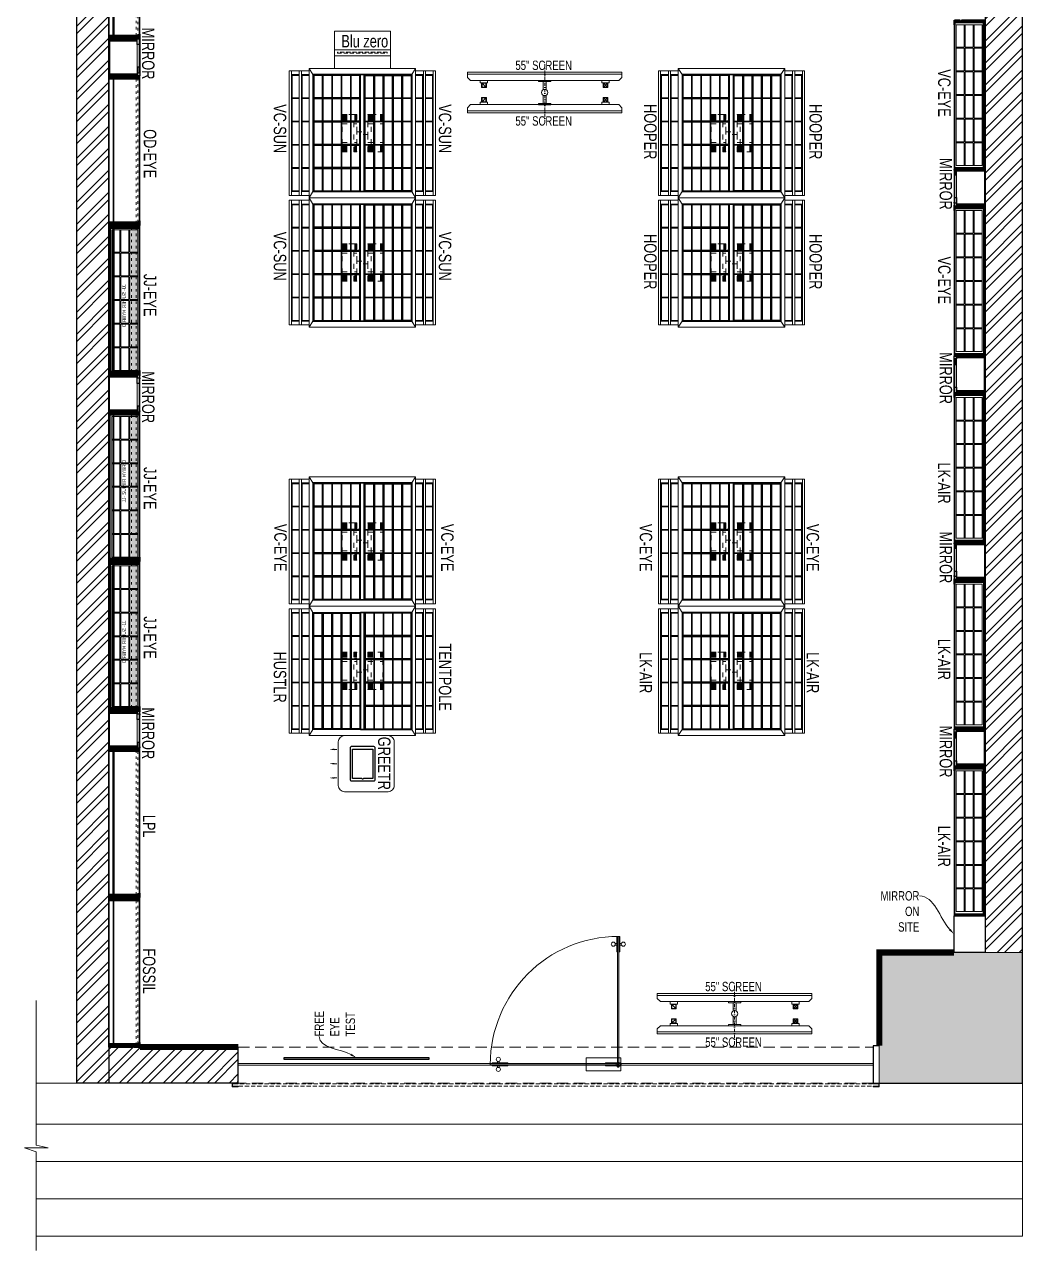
# Model space of a CAD drawing. Header units: feet. Extents: x 3153788 to 3161806, y -5765531 to -5747213.
# Drawn here: x 3153788 to 3161806, y -5765531 to -5755684 of the extents above; entities that cross this region are included whole.
import ezdxf
from ezdxf import colors
from ezdxf.entities.mleader import LeaderData, LeaderLine
from ezdxf.math import Vec2, Vec3

# ---------------------------------------------------------------- set-up
doc = ezdxf.new("R2010")
doc.units = ezdxf.units.FT
doc.header["$LTSCALE"] = 33
doc.header["$MEASUREMENT"] = 0
for name, pattern in [('a_p6_plan_L18$0$HIDDEN', [0.375, 0.25, -0.125]), ('ACAD_ISO03W100', [30, 12, -18]), ('D10_DASHED', [0.75, 0.5, -0.25]), ('DASHDOT2', [0.5, 0.25, -0.125, 0, -0.125]), ('HIDDENX2', [0.75, 0.5, -0.25])]:
    doc.linetypes.add(name, pattern=pattern)
for name, color, linetype, lineweight in [('A-COL', 243, 'Continuous', 9), ('A-Glazing', 4, 'Continuous', 20), ('A-shutter', 8, 'Continuous', 18), ('A-STAIR', 6, 'Continuous', 5), ('beam', 90, 'Continuous', 9), ('column hatch', 5, 'Continuous', 0), ('Glazing', 141, 'Continuous', 15), ('LENS-DIM', 252, 'Continuous', 5), ('LENS-FURNITURE', 13, 'Continuous', 9), ('LENS-PARTITION', 21, 'Continuous', 25), ('LENS-TEXT', 31, 'Continuous', 5), ('LENS_TEXT', 31, 'Continuous', 5), ('LK-EQPMT', 3, 'Continuous', 18), ('LK-FF&E FLOOR', 1, 'Continuous', 9), ('LK-FF&E WALL', 1, 'Continuous', 9), ('LK-IT', 3, 'Continuous', 18), ('LK-MIRROR', 133, 'Continuous', 13), ('LN-ELEVATION-1', 81, 'Continuous', 25), ('LN-ELEVATION-2', 103, 'Continuous', 20), ('LN-ELEVATION-3', 125, 'Continuous', 18), ('LN-ELEVATION-4', 145, 'Continuous', 13), ('LN-ELEVATION-5', 167, 'Continuous', 5), ('LN-HATCH', 251, 'Continuous', 0), ('PLANO-CARPET', 3, 'Continuous', 18), ('PLANO-TXT', 252, 'Continuous', 5), ('rolling shutter', 1, 'Continuous', 5)]:
    doc.layers.add(name, color=color, linetype=linetype, lineweight=lineweight)
doc.layers.add('A-WALL', color=1, linetype='Continuous')
doc.styles.add('LK TXT', font='GILC____.TTF', dxfattribs={"height": 100})
doc.styles.get("Standard").update_dxf_attribs({"font": 'GILC____.TTF'})
pattern_1 = [(225, (-5671128.17, 5283395.96), (88.2999593, -88.2999593), []), (225, (-5671187.04, 5283395.96), (88.2999593, -88.2999593), [])]
pattern_2 = [(45, (7858054.0837, 3504049.203), (-4.4901280605, 4.4901280605), [])]

# ---------------------------------------------------------------- blocks, each defined once
blk = doc.blocks.new('*U46')
at = {"layer": 'A-shutter', "color": 5, "ltscale": 10}
for points in [[(41038450.5, -1561539.2), (41038450.5, -1561544.2), (41038405.5, -1561544.2), (41038405.5, -1561564.2), (41038450.5, -1561564.2), (41038450.5, -1561569.2), (41038400.5, -1561569.2), (41038400.5, -1561539.2)], [(41043550.5, -1561539.2), (41043550.5, -1561544.2), (41043595.5, -1561544.2), (41043595.5, -1561564.2), (41043550.5, -1561564.2), (41043550.5, -1561569.2), (41043600.5, -1561569.2), (41043600.5, -1561539.2)]]:
    blk.add_lwpolyline(points, close=True, dxfattribs=at)
at = {"layer": 'A-shutter', "color": 5, "linetype": 'HIDDENX2', "ltscale": 2}
blk.add_lwpolyline([(41038405.5, -1561544.2), (41038405.5, -1561564.2), (41043595.5, -1561564.2), (41043595.5, -1561544.2)], close=True, dxfattribs=at)
blk = doc.blocks.new('A$Ce6322096')
at = {"layer": 'column hatch'}
h = blk.add_hatch(color=8, dxfattribs=at)
h.dxf.hatch_style = 1
h.paths.add_polyline_path([(-850, -8674.8), (-850, -9724.8), (300, -9724.8), (300, -8674.8)])
h.paths.add_polyline_path([(-850, 1715.2), (-850, 605.2), (300, 605.2), (300, 1715.2)])
h.paths.add_polyline_path([(-690, 6299.2), (-690, 7249.2), (300, 7249.2), (300, 6299.2)])
at = {"layer": 'LN-HATCH'}
h = blk.add_hatch(dxfattribs=at)
h.set_pattern_fill('ANSI32', color=256, scale=333, angle=180)
h.set_pattern_definition(pattern_1)
h.paths.add_polyline_path([(300, -8674.8), (300, 605.2), (0, 605.2), (0, -8674.8)])
h.paths.add_polyline_path([(300, 1715.2), (300, 2565.2), (0, 2565.2), (0, 1715.2)])
h.paths.add_polyline_path([(300, 5465.2), (300, 6299.2), (0, 6299.2), (0, 5465.2)])
h.paths.add_polyline_path([(-690, 6989.2), (-690, 7249.2), (-7300, 7249.2), (-7300, -9724.8), (-7040, -9724.8), (-7040, 6989.2)])
h = blk.add_hatch(dxfattribs=at)
h.set_pattern_fill('ANSI32', color=256, scale=333, angle=180)
h.set_pattern_definition(pattern_1)
h.paths.add_polyline_path([(-6000, -9724.8), (-6000, -9434.8), (-7040, -9434.8), (-7040, -9724.8)])
at = {"layer": 'A-COL'}
for p, q in [((0, -8674.8), (-850, -8674.8)), ((-850, -8674.8), (-850, -9424.8))]:
    blk.add_line(p, q, dxfattribs=at)
blk.add_lwpolyline([(-850, -8674.8), (-850, -9724.8), (300, -9724.8), (300, -8674.8)], close=True, dxfattribs=at)
at = {"layer": 'A-Glazing'}
blk.add_lwpolyline([(-6000, -9568.3), (-900, -9568.3), (-900, -9580.3), (-6000, -9580.3)], close=True, dxfattribs=at)
at = {"layer": 'A-STAIR', "ltscale": 100}
for p, q in [((-6000, -9724.8), (-7624.5, -9724.8)), ((300, -10954.8), (300, -9724.8)), ((-7624.5, -10054.8), (300, -10054.8)), ((-7624.5, -10354.8), (300, -10354.8)), ((-7624.5, -10654.8), (300, -10654.8)), ((-7624.5, -10954.8), (300, -10954.8))]:
    blk.add_line(p, q, dxfattribs=at)
blk.add_lwpolyline([(-7624.5, -9060.9), (-7624.5, -10222.8), (-7527.2, -10245.9), (-7717.1, -10245.9), (-7624.5, -10275.8), (-7624.5, -11069.1)], dxfattribs=at)
at = {"layer": 'A-WALL'}
for p, q in [((-7300, 7249.2), (-7300, -9724.8)), ((-7040, -9434.8), (-7040, 6989.2)), ((-7040, 6989.2), (-7040, -9724.8)), ((0, 605.2), (0, -8674.8)), ((-6000, -9434.8), (-7040, -9434.8)), ((-6000, -9724.8), (-6000, -9434.8)), ((-850, -9424.8), (-900, -9424.8)), ((-900, -9424.8), (-900, -9724.8)), ((-6000, -9724.8), (-7300, -9724.8))]:
    blk.add_line(p, q, dxfattribs=at)
blk.add_lwpolyline([(-900, -9724.8), (300, -9724.8), (300, 2565.2)], dxfattribs=at)
at = {"layer": 'beam', "linetype": 'a_p6_plan_L18$0$HIDDEN', "lineweight": 5, "ltscale": 11}
blk.add_lwpolyline([(-6000, -9434.8), (-900, -9434.8), (-900, -9724.8), (-6000, -9724.8)], close=True, dxfattribs=at)
at = {"layer": 'rolling shutter', "color": 2}
blk.add_blockref('*U46', (-41044450.5, 1551814.4), dxfattribs=at)
blk = doc.blocks.new('JJ SHD 1200')
at = {"layer": 'LN-ELEVATION-5'}
h = blk.add_hatch(color=177, dxfattribs=at)
h.dxf.hatch_style = 1
h.paths.add_polyline_path([(1182, 68), (32, 68), (32, 18), (1182, 18)])
at = {"layer": 'LN-HATCH', "ltscale": 0.5}
h = blk.add_hatch(dxfattribs=at)
h.set_pattern_fill('ANSI31', color=256, scale=2)
h.set_pattern_definition([(45, (4097602.2716, 1708830.267), (-4.4901280605, 4.4901280605), [])])
h.paths.add_polyline_path([(1207, 250), (1207, 60), (1201, 60), (1201, 50), (1207, 50), (1207, 6), (1182, 6), (1182, 250)])
h.paths.add_polyline_path([(32, 210), (1182, 210), (1182, 216), (32, 216)])
h.paths.add_polyline_path([(1172, 6), (1172, 0), (1207, 0), (1207, 6)])
h.paths.add_polyline_path([(7, 250), (7, 60), (13, 60), (13, 50), (7, 50), (7, 6), (32, 6), (32, 250)])
h.paths.add_polyline_path([(42, 6), (42, 0), (7, 0), (7, 6)])
at = {"layer": 'LN-ELEVATION-1', "ltscale": 0.5}
for points in [[(7, 250), (7, 60), (13, 60), (13, 50), (7, 50), (7, 6), (25, 6), (25, 250)], [(7, 250), (7, 60), (13, 60), (13, 50), (7, 50), (7, 6), (32, 6), (32, 250)], [(25, 238), (1189, 238), (1189, 244), (25, 244)], [(32, 210), (1182, 210), (1182, 216), (32, 216)], [(1207, 250), (1207, 60), (1201, 60), (1201, 50), (1207, 50), (1207, 6), (1182, 6), (1182, 250)], [(1207, 250), (1207, 60), (1201, 60), (1201, 50), (1207, 50), (1207, 6), (1189, 6), (1189, 250)], [(42, 6), (42, 0), (7, 0), (7, 6)], [(42, 6), (42, 0), (7, 0), (7, 6)], [(1172, 6), (1172, 0), (1207, 0), (1207, 6)], [(1172, 6), (1172, 0), (1207, 0), (1207, 6)]]:
    blk.add_lwpolyline(points, close=True, dxfattribs=at)
at = {"layer": 'LN-ELEVATION-3', "ltscale": 0.5}
for p, q in [((1189, 250), (25, 250)), ((1182, 250), (32, 250)), ((1172, 6), (42, 6)), ((1172, 6), (42, 6)), ((42, 0), (1172, 0)), ((42, 0), (1172, 0))]:
    blk.add_line(p, q, dxfattribs=at)
for points in [[(1172, 226), (42, 226), (42, 18), (1172, 18)], [(223.7, 226), (42, 226), (42, 162), (223.7, 162)], [(413.3, 226), (231.7, 226), (231.7, 162), (413.3, 162)], [(603, 226), (421.3, 226), (421.3, 162), (603, 162)], [(792.7, 226), (611, 226), (611, 162), (792.7, 162)], [(982.3, 226), (800.7, 226), (800.7, 162), (982.3, 162)], [(1172, 226), (990.3, 226), (990.3, 162), (1172, 162)], [(223.7, 154), (42, 154), (42, 90), (223.7, 90)], [(413.3, 154), (231.7, 154), (231.7, 90), (413.3, 90)], [(603, 154), (421.3, 154), (421.3, 90), (603, 90)], [(792.7, 154), (611, 154), (611, 90), (792.7, 90)], [(982.3, 154), (800.7, 154), (800.7, 90), (982.3, 90)], [(1172, 90), (990.3, 90), (990.3, 154), (1172, 154)], [(223.7, 82), (42, 82), (42, 18), (223.7, 18)], [(413.3, 82), (231.7, 82), (231.7, 18), (413.3, 18)], [(603, 82), (421.3, 82), (421.3, 18), (603, 18)], [(792.7, 82), (611, 82), (611, 18), (792.7, 18)], [(982.3, 82), (800.7, 82), (800.7, 18), (982.3, 18)], [(1172, 82), (990.3, 82), (990.3, 18), (1172, 18)]]:
    blk.add_lwpolyline(points, close=True, dxfattribs=at)
at = {"layer": 'LN-ELEVATION-4', "linetype": 'ACAD_ISO03W100', "ltscale": 0.05}
for points in [[(1182, 68), (32, 68), (32, 18), (1182, 18)], [(1182, 30), (32, 30), (32, 18), (1182, 18)]]:
    blk.add_lwpolyline(points, close=True, dxfattribs=at)
at = {"layer": 'LK-FF&E WALL', "ltscale": 0.5, "insert": (482.5, 142.3), "char_height": 30, "attachment_point": 1}
blk.add_mtext_dynamic_manual_height_columns('\\pt120;JJ- SUPER HYBRID', width=526.835, gutter_width=500, heights=[0], dxfattribs=at)
blk = doc.blocks.new('JJ SH 1200')
at = {"layer": 'LN-HATCH', "ltscale": 0.5}
h = blk.add_hatch(dxfattribs=at)
h.set_pattern_fill('ANSI31', color=256, scale=2)
h.set_pattern_definition([(45, (4097187.331, 1708800.267), (-4.4901280605, 4.4901280605), [])])
h.paths.add_polyline_path([(792.1, 220), (792.1, 30), (786.1, 30), (786.1, 20), (792.1, 20), (792.1, -24), (767.1, -24), (767.1, 220)])
h.paths.add_polyline_path([(-382.9, 180), (767.1, 180), (767.1, 186), (-382.9, 186)])
h.paths.add_polyline_path([(757.1, -24), (757.1, -30), (792.1, -30), (792.1, -24)])
h.paths.add_polyline_path([(-407.9, 220), (-407.9, 30), (-401.9, 30), (-401.9, 20), (-407.9, 20), (-407.9, -24), (-382.9, -24), (-382.9, 220)])
h.paths.add_polyline_path([(-372.9, -24), (-372.9, -30), (-407.9, -30), (-407.9, -24)])
at = {"layer": 'LN-ELEVATION-1', "ltscale": 0.5}
for points in [[(-407.9, 220), (-407.9, 30), (-401.9, 30), (-401.9, 20), (-407.9, 20), (-407.9, -24), (-382.9, -24), (-382.9, 220)], [(792.1, 220), (792.1, 30), (786.1, 30), (786.1, 20), (792.1, 20), (792.1, -24), (767.1, -24), (767.1, 220)], [(-382.9, 180), (767.1, 180), (767.1, 186), (-382.9, 186)], [(-372.9, -24), (-372.9, -30), (-407.9, -30), (-407.9, -24)], [(757.1, -24), (757.1, -30), (792.1, -30), (792.1, -24)]]:
    blk.add_lwpolyline(points, close=True, dxfattribs=at)
at = {"layer": 'LN-ELEVATION-3', "ltscale": 0.5}
for p, q in [((767.1, 220), (-382.9, 220)), ((757.1, -24), (-372.9, -24)), ((-372.9, -30), (757.1, -30))]:
    blk.add_line(p, q, dxfattribs=at)
at = {"layer": 'LN-ELEVATION-4', "linetype": 'ACAD_ISO03W100', "ltscale": 0.05}
blk.add_lwpolyline([(767.1, 0), (-382.9, 0), (-382.9, -12), (767.1, -12)], close=True, dxfattribs=at)
blk = doc.blocks.new('MIRROR')
at = {"layer": 'LN-HATCH', "ltscale": 0.5}
h = blk.add_hatch(dxfattribs=at)
h.set_pattern_fill('ANSI31', color=256, scale=2)
h.set_pattern_definition([(45, (4060433.7416, 1708720.787), (-4.4901280605, 4.4901280605), [])])
h.paths.add_polyline_path([(212.9, 101.3), (230.9, 101.3), (230.9, -127.7), (212.9, -127.7)])
h.paths.add_polyline_path([(230.9, 95.3), (494.9, 95.3), (494.9, 101.3), (230.9, 101.3)])
h.paths.add_polyline_path([(512.9, 101.3), (494.9, 101.3), (494.9, -127.7), (512.9, -127.7)])
at = {"layer": 'Defpoints'}
blk.add_lwpolyline([(512.9, 101.3), (212.9, 101.3), (212.9, -148.7), (512.9, -148.7)], close=True, dxfattribs=at)
at = {"layer": 'LN-ELEVATION-1'}
for points in [[(212.9, 101.3), (230.9, 101.3), (230.9, -127.7), (212.9, -127.7)], [(230.9, 95.3), (494.9, 95.3), (494.9, 101.3), (230.9, 101.3)], [(512.9, 101.3), (494.9, 101.3), (494.9, -127.7), (512.9, -127.7)], [(259.9, -141.7), (259.9, -127.7), (214.9, -127.7), (214.9, -148.7), (223.9, -148.7), (223.9, -147.2), (216.4, -147.2), (216.4, -141.7)], [(442.9, -141.7), (442.9, -127.7), (487.9, -127.7), (487.9, -148.7), (478.9, -148.7), (478.9, -147.2), (486.4, -147.2), (486.4, -141.7)], [(504.9, -148.7), (504.9, -147.2), (509.4, -147.2), (509.4, -129.2), (487.9, -129.2), (487.9, -127.7), (510.9, -127.7), (510.9, -148.7)]]:
    blk.add_lwpolyline(points, close=True, dxfattribs=at)
at = {"layer": 'LN-ELEVATION-2', "color": 4, "lineweight": 0}
blk.add_lwpolyline([(216.4, -141.7), (486.4, -141.7), (486.4, -147.2), (216.4, -147.2)], close=True, dxfattribs=at)
at = {"layer": 'LN-ELEVATION-2'}
blk.add_lwpolyline([(259.9, -141.7), (442.9, -141.7), (442.9, -127.7), (259.9, -127.7)], close=True, dxfattribs=at)
at = {"layer": 'LN-ELEVATION-4', "ltscale": 0.5}
blk.add_line((478.9, -148.7), (223.9, -148.7), dxfattribs=at)
blk = doc.blocks.new('VC HD 1200')
at = {"layer": 'LN-HATCH', "ltscale": 0.5}
h = blk.add_hatch(dxfattribs=at)
h.set_pattern_fill('ANSI31', color=256, scale=2)
h.set_pattern_definition([(45, (3760859.753, 1795248.936), (-4.490128061, 4.490128061), [])])
h.paths.add_polyline_path([(-1200, 250), (-1200, 60), (-1194, 60), (-1194, 50), (-1200, 50), (-1200, 6), (-1182, 6), (-1182, 250)])
h = blk.add_hatch(dxfattribs=at)
h.set_pattern_fill('ANSI31', color=256, scale=2)
h.set_pattern_definition(pattern_2)
h.paths.add_polyline_path([(0, 250), (0, 60), (-6, 60), (-6, 50), (0, 50), (0, 6), (-18, 6), (-18, 250)])
h = blk.add_hatch(dxfattribs=at)
h.set_pattern_fill('ANSI31', color=256, scale=2)
h.set_pattern_definition([(45, (7858047.0837, 3504049.203), (-4.4901280605, 4.4901280605), [])])
h.paths.add_polyline_path([(-1165, 6), (-1165, 0), (-1200, 0), (-1200, 6)])
h = blk.add_hatch(dxfattribs=at)
h.set_pattern_fill('ANSI31', color=256, scale=2)
h.set_pattern_definition(pattern_2)
h.paths.add_polyline_path([(-28, 6), (-28, 0), (0, 0), (0, 6)])
at = {"layer": 'LN-ELEVATION-1', "ltscale": 0.5}
for points in [[(-1200, 250), (-1200, 60), (-1194, 60), (-1194, 50), (-1200, 50), (-1200, 6), (-1182, 6), (-1182, 250)], [(-18, 238), (-1182, 238), (-1182, 244), (-18, 244)], [(0, 250), (0, 60), (-6, 60), (-6, 50), (0, 50), (0, 6), (-18, 6), (-18, 250)], [(-1165, 6), (-1165, 0), (-1200, 0), (-1200, 6)], [(-35, 6), (-35, 0), (0, 0), (0, 6)]]:
    blk.add_lwpolyline(points, close=True, dxfattribs=at)
at = {"layer": 'LN-ELEVATION-3', "ltscale": 0.5}
for p, q in [((-1182, 250), (-18, 250)), ((-1165, 6), (-35, 6)), ((-35, 0), (-1165, 0))]:
    blk.add_line(p, q, dxfattribs=at)
for points in [[(-1165, 226), (-35, 226), (-35, 18), (-1165, 18)], [(-1165, 226), (-983.3, 226), (-983.3, 162), (-1165, 162)], [(-975.3, 226), (-793.7, 226), (-793.7, 162), (-975.3, 162)], [(-785.7, 226), (-604, 226), (-604, 162), (-785.7, 162)], [(-596, 226), (-414.3, 226), (-414.3, 162), (-596, 162)], [(-406.3, 226), (-224.7, 226), (-224.7, 162), (-406.3, 162)], [(-216.7, 226), (-35, 226), (-35, 162), (-216.7, 162)], [(-1165, 90), (-983.3, 90), (-983.3, 154), (-1165, 154)], [(-975.3, 154), (-793.7, 154), (-793.7, 90), (-975.3, 90)], [(-785.7, 154), (-604, 154), (-604, 90), (-785.7, 90)], [(-596, 154), (-414.3, 154), (-414.3, 90), (-596, 90)], [(-406.3, 154), (-224.7, 154), (-224.7, 90), (-406.3, 90)], [(-216.7, 154), (-35, 154), (-35, 90), (-216.7, 90)], [(-1165, 82), (-983.3, 82), (-983.3, 18), (-1165, 18)], [(-975.3, 82), (-793.7, 82), (-793.7, 18), (-975.3, 18)], [(-785.7, 82), (-604, 82), (-604, 18), (-785.7, 18)], [(-596, 82), (-414.3, 82), (-414.3, 18), (-596, 18)], [(-406.3, 82), (-224.7, 82), (-224.7, 18), (-406.3, 18)], [(-216.7, 82), (-35, 82), (-35, 18), (-216.7, 18)]]:
    blk.add_lwpolyline(points, close=True, dxfattribs=at)
blk = doc.blocks.new('Entrance Door')
at = {"layer": 'Glazing', "ltscale": 111}
blk.add_hatch(color=256, dxfattribs=at).paths.add_polyline_path([(18, -35), (18, -1235), (30, -1235), (30, -35)])
at = {"layer": 'Glazing'}
for p, q in [((30, -54), (18, -66)), ((1118, -31), (1118, -54)), ((1118, -89), (1118, -66)), ((1133, -31), (1133, -54)), ((1133, -89), (1133, -66))]:
    blk.add_line(p, q, dxfattribs=at)
at = {"layer": 'Glazing', "ltscale": 44}
for p, q in [((-5, -1156), (18, -1156)), ((-5, -1171), (18, -1171)), ((53, -1156), (30, -1156)), ((53, -1171), (30, -1171))]:
    blk.add_line(p, q, dxfattribs=at)
at = {"layer": 'Glazing'}
for points in [[(320, -120), (0, -120), (0, 0), (320, 0)], [(0, -54), (142, -54), (142, -47), (0, -47)], [(0, -66), (142, -66), (142, -74), (0, -74)], [(1181, -54), (1038, -54), (1038, -47), (1181, -47)], [(1181, -66), (1038, -66), (1038, -74), (1181, -74)]]:
    blk.add_lwpolyline(points, close=True, dxfattribs=at)
at = {"layer": 'Glazing', "ltscale": 222}
blk.add_lwpolyline([(-2, -66), (1199, -66), (1199, -54), (-2, -54)], close=True, dxfattribs=at)
at = {"layer": 'Glazing', "ltscale": 111}
blk.add_lwpolyline([(18, -35), (18, -1235), (30, -1235), (30, -35)], close=True, dxfattribs=at)
at = {"layer": 'Glazing', "ltscale": 44}
for points in [[(18, -1093), (18, -1235), (10, -1235), (10, -1093)], [(30, -1093), (30, -1235), (37, -1235), (37, -1093)]]:
    blk.add_lwpolyline(points, close=True, dxfattribs=at)
at = {"layer": 'Glazing'}
for centre, radius in [((1125, -14), 19), ((24, -59), 19.8), ((1125, -107), 19)]:
    blk.add_circle(centre, radius, dxfattribs=at)
at = {"layer": 'Glazing', "ltscale": 44}
for centre in [(-22, -1164), (70, -1164)]:
    blk.add_circle(centre, 19, dxfattribs=at)
at = {"layer": 'Glazing', "ltscale": 222}
blk.add_arc((24, -60), 1175, 270, 359.9996, dxfattribs=at)
blk = doc.blocks.new('ffgd')
at = {"layer": 'LN-ELEVATION-4', "linetype": 'ACAD_ISO03W100', "ltscale": 0.1}
blk.add_lwpolyline([(0, 47.3), (0, -41.5), (-20, -41.5), (-20, 47.3)], close=True, dxfattribs=at)
at = {"layer": 'LN-ELEVATION-5', "linetype": 'ACAD_ISO03W100', "ltscale": 0.1}
for p, q in [((-159.9, 165.7), (-159.9, 47.3)), ((-159.7, 165.7), (-159.7, 47.3)), ((-159.4, 165.7), (-159.4, 47.3)), ((-159, 165.7), (-159, 47.3)), ((-158.5, 165.7), (-158.5, 47.3)), ((-157.9, 165.7), (-157.9, 47.3)), ((-157.1, 165.7), (-157.1, 47.3)), ((-156.1, 165.7), (-156.1, 47.3)), ((-154.1, 165.7), (-154.1, 47.3)), ((-151.1, 165.7), (-151.1, 47.3)), ((-146.1, 165.7), (-146.1, 47.3)), ((-141.1, 165.7), (-141.1, 47.3)), ((-135.1, 165.7), (-135.1, 47.3)), ((-128.1, 165.7), (-128.1, 47.3)), ((-120.1, 165.7), (-120.1, 47.3)), ((-111.1, 165.7), (-111.1, 47.3)), ((-102.1, 165.7), (-102.1, 47.3)), ((-85, 165.7), (-85, 47.3)), ((65, 165.7), (65, 47.3)), ((82.1, 165.7), (82.1, 47.3)), ((91.1, 165.7), (91.1, 47.3)), ((100.1, 165.7), (100.1, 47.3)), ((108.1, 165.7), (108.1, 47.3)), ((115.1, 165.7), (115.1, 47.3)), ((121.1, 165.7), (121.1, 47.3)), ((126.1, 165.7), (126.1, 47.3)), ((131.1, 165.7), (131.1, 47.3)), ((134.1, 165.7), (134.1, 47.3)), ((136.1, 165.7), (136.1, 47.3)), ((137.1, 165.7), (137.1, 47.3)), ((137.9, 165.7), (137.9, 47.3)), ((138.5, 165.7), (138.5, 47.3)), ((139, 165.7), (139, 47.3)), ((139.4, 165.7), (139.4, 47.3)), ((139.7, 165.7), (139.7, 47.3)), ((139.9, 165.7), (139.9, 47.3)), ((-159.9, -41.5), (-159.9, -159.9)), ((-159.7, -41.5), (-159.7, -159.9)), ((-159.4, -41.5), (-159.4, -159.9)), ((-159, -41.5), (-159, -159.9)), ((-158.5, -41.5), (-158.5, -159.9)), ((-157.9, -41.5), (-157.9, -159.9)), ((-157.1, -41.5), (-157.1, -159.9)), ((-156.1, -41.5), (-156.1, -159.9)), ((-154.1, -41.5), (-154.1, -159.9)), ((-151.1, -41.5), (-151.1, -159.9)), ((-146.1, -41.5), (-146.1, -159.9)), ((-141.1, -41.5), (-141.1, -159.9)), ((-135.1, -41.5), (-135.1, -159.9)), ((-128.1, -41.5), (-128.1, -159.9)), ((-120.1, -41.5), (-120.1, -159.9)), ((-111.1, -41.5), (-111.1, -159.9)), ((-102.1, -41.5), (-102.1, -159.9)), ((-85, -41.5), (-85, -159.9)), ((65, -41.5), (65, -159.9)), ((82.1, -41.5), (82.1, -159.9)), ((91.1, -41.5), (91.1, -159.9)), ((100.1, -41.5), (100.1, -159.9)), ((108.1, -41.5), (108.1, -159.9)), ((115.1, -41.5), (115.1, -159.9)), ((121.1, -41.5), (121.1, -159.9)), ((126.1, -41.5), (126.1, -159.9)), ((131.1, -41.5), (131.1, -159.9)), ((134.1, -41.5), (134.1, -159.9)), ((136.1, -41.5), (136.1, -159.9)), ((137.1, -41.5), (137.1, -159.9)), ((137.9, -41.5), (137.9, -159.9)), ((138.5, -41.5), (138.5, -159.9)), ((139, -41.5), (139, -159.9)), ((139.4, -41.5), (139.4, -159.9)), ((139.7, -41.5), (139.7, -159.9)), ((139.9, -41.5), (139.9, -159.9))]:
    blk.add_line(p, q, dxfattribs=at)
for points in [[(140, 73), (140, 165.7), (-160, 165.7), (-160, 73)], [(140, -67.1), (140, -159.9), (-160, -159.9), (-160, -67.1)]]:
    blk.add_lwpolyline(points, dxfattribs=at)
for points in [[(140, 73), (140, 47.3), (-160, 47.3), (-160, 73)], [(140, -41.5), (140, -67.1), (-160, -67.1), (-160, -41.5)]]:
    blk.add_lwpolyline(points, close=True, dxfattribs=at)
blk = doc.blocks.new('EURO 1040 x 1175')
at = {"layer": 'LN-ELEVATION-1'}
for points in [[(-470, -327.4), (470, -327.4), (470, 467.6), (-470, 467.6)], [(-470, 85.1), (470, 85.1), (470, 467.6), (-470, 467.6)], [(-283.2, 85.1), (-277.2, 85.1), (-277.2, 467.6), (-283.2, 467.6)], [(-96.4, 85.1), (-90.4, 85.1), (-90.4, 467.6), (-96.4, 467.6)], [(90.4, 85.1), (96.4, 85.1), (96.4, 467.6), (90.4, 467.6)], [(277.2, 85.1), (283.2, 85.1), (283.2, 467.6), (277.2, 467.6)], [(-470, 386.6), (-283.2, 386.6), (-283.2, 392.6), (-470, 392.6)], [(-470, 311.2), (-283.2, 311.2), (-283.2, 317.2), (-470, 317.2)], [(-277.2, 386.6), (-96.4, 386.6), (-96.4, 392.6), (-277.2, 392.6)], [(-277.2, 311.2), (-96.4, 311.2), (-96.4, 317.2), (-277.2, 317.2)], [(-90.4, 386.6), (90.4, 386.6), (90.4, 392.6), (-90.4, 392.6)], [(-90.4, 311.2), (90.4, 311.2), (90.4, 317.2), (-90.4, 317.2)], [(96.4, 386.6), (277.2, 386.6), (277.2, 392.6), (96.4, 392.6)], [(96.4, 311.2), (277.2, 311.2), (277.2, 317.2), (96.4, 317.2)], [(283.2, 386.6), (470, 386.6), (470, 392.6), (283.2, 392.6)], [(283.2, 311.2), (470, 311.2), (470, 317.2), (283.2, 317.2)], [(-470, 235.8), (-283.2, 235.8), (-283.2, 241.8), (-470, 241.8)], [(-277.2, 235.8), (-96.4, 235.8), (-96.4, 241.8), (-277.2, 241.8)], [(-90.4, 235.8), (90.4, 235.8), (90.4, 241.8), (-90.4, 241.8)], [(96.4, 235.8), (277.2, 235.8), (277.2, 241.8), (96.4, 241.8)], [(283.2, 235.8), (470, 235.8), (470, 241.8), (283.2, 241.8)], [(-470, 160.4), (-283.2, 160.4), (-283.2, 166.4), (-470, 166.4)], [(-277.2, 160.4), (-96.4, 160.4), (-96.4, 166.4), (-277.2, 166.4)], [(-90.4, 160.4), (90.4, 160.4), (90.4, 166.4), (-90.4, 166.4)], [(96.4, 160.4), (277.2, 160.4), (277.2, 166.4), (96.4, 166.4)], [(283.2, 160.4), (470, 160.4), (470, 166.4), (283.2, 166.4)], [(-470, 85.1), (470, 85.1), (470, 55.1), (-470, 55.1)], [(-470, 55.1), (470, 55.1), (470, -327.4), (-470, -327.4)], [(-283.2, 55.1), (-277.2, 55.1), (-277.2, -327.4), (-283.2, -327.4)], [(-96.4, 55.1), (-90.4, 55.1), (-90.4, -327.4), (-96.4, -327.4)], [(90.4, 55.1), (96.4, 55.1), (96.4, -327.4), (90.4, -327.4)], [(277.2, 55.1), (283.2, 55.1), (283.2, -327.4), (277.2, -327.4)], [(-470, -20.3), (-283.2, -20.3), (-283.2, -26.3), (-470, -26.3)], [(-470, -95.7), (-283.2, -95.7), (-283.2, -101.7), (-470, -101.7)], [(-277.2, -20.3), (-96.4, -20.3), (-96.4, -26.3), (-277.2, -26.3)], [(-277.2, -95.7), (-96.4, -95.7), (-96.4, -101.7), (-277.2, -101.7)], [(-90.4, -20.3), (90.4, -20.3), (90.4, -26.3), (-90.4, -26.3)], [(-90.4, -95.7), (90.4, -95.7), (90.4, -101.7), (-90.4, -101.7)], [(96.4, -20.3), (277.2, -20.3), (277.2, -26.3), (96.4, -26.3)], [(96.4, -95.7), (277.2, -95.7), (277.2, -101.7), (96.4, -101.7)], [(283.2, -20.3), (470, -20.3), (470, -26.3), (283.2, -26.3)], [(283.2, -95.7), (470, -95.7), (470, -101.7), (283.2, -101.7)], [(-470, -171.1), (-283.2, -171.1), (-283.2, -177.1), (-470, -177.1)], [(-277.2, -171.1), (-96.4, -171.1), (-96.4, -177.1), (-277.2, -177.1)], [(-90.4, -171.1), (90.4, -171.1), (90.4, -177.1), (-90.4, -177.1)], [(96.4, -171.1), (277.2, -171.1), (277.2, -177.1), (96.4, -177.1)], [(283.2, -171.1), (470, -171.1), (470, -177.1), (283.2, -177.1)], [(-470, -246.4), (-283.2, -246.4), (-283.2, -252.4), (-470, -252.4)], [(-277.2, -246.4), (-96.4, -246.4), (-96.4, -252.4), (-277.2, -252.4)], [(-90.4, -246.4), (90.4, -246.4), (90.4, -252.4), (-90.4, -252.4)], [(96.4, -246.4), (277.2, -246.4), (277.2, -252.4), (96.4, -252.4)], [(283.2, -246.4), (470, -246.4), (470, -252.4), (283.2, -252.4)]]:
    blk.add_lwpolyline(points, close=True, dxfattribs=at)
for points in [[(-283.2, 461.6), (-464, 461.6), (-464, 317.2)], [(-96.4, 461.6), (-277.2, 461.6)], [(90.4, 461.6), (-90.4, 461.6)], [(277.2, 461.6), (96.4, 461.6)], [(464, 317.2), (464, 461.6), (283.2, 461.6)], [(-464, 311.2), (-464, 241.8)], [(464, 241.8), (464, 311.2)], [(-464, 235.8), (-464, 166.4)], [(464, 166.4), (464, 235.8)], [(-464, 160.4), (-464, 91.1), (-283.2, 91.1)], [(283.2, 91.1), (464, 91.1), (464, 160.4)], [(-464, -20.3), (-464, 49.1), (-283.2, 49.1)], [(-277.2, 91.1), (-96.4, 91.1)], [(-277.2, 49.1), (-96.4, 49.1)], [(-90.4, 91.1), (90.4, 91.1)], [(-90.4, 49.1), (90.4, 49.1)], [(96.4, 91.1), (277.2, 91.1)], [(96.4, 49.1), (277.2, 49.1)], [(283.2, 49.1), (464, 49.1), (464, -20.3)], [(-464, -95.7), (-464, -26.3)], [(464, -26.3), (464, -95.7)], [(-464, -171.1), (-464, -101.7)], [(-283.2, -321.4), (-464, -321.4), (-464, -177.1)], [(464, -177.1), (464, -321.4), (283.2, -321.4)], [(464, -101.7), (464, -171.1)], [(-96.4, -321.4), (-277.2, -321.4)], [(90.4, -321.4), (-90.4, -321.4)], [(277.2, -321.4), (96.4, -321.4)]]:
    blk.add_lwpolyline(points, dxfattribs=at)
at = {"layer": 'LN-ELEVATION-2'}
blk.add_lwpolyline([(-520, -357.4), (520, -357.4), (520, 497.6), (-520, 497.6)], close=True, dxfattribs=at)
for points in [[(-470, 467.6), (-520, 497.6)], [(470, 467.6), (520, 497.6)], [(-470, -327.4), (-520, -357.4)], [(470, -327.4), (520, -357.4)]]:
    blk.add_lwpolyline(points, dxfattribs=at)
at = {"layer": 'LN-ELEVATION-3'}
for points in [[(-500, 559.6), (500, 559.6), (500, 577.6), (-500, 577.6)], [(-500, 497.6), (-470, 497.6), (-470, 559.6), (-500, 559.6)], [(470, 497.6), (500, 497.6), (500, 559.6), (470, 559.6)], [(-500, -357.4), (-470, -357.4), (-470, -419.4), (-500, -419.4)], [(470, -357.4), (500, -357.4), (500, -419.4), (470, -419.4)], [(-500, -419.4), (500, -419.4), (500, -437.4), (-500, -437.4)]]:
    blk.add_lwpolyline(points, close=True, dxfattribs=at)
at = {"layer": 'LN-ELEVATION-4'}
for points in [[(-500, 639.6), (500, 639.6), (500, 657.6), (-500, 657.6)], [(-500, 577.6), (-470, 577.6), (-470, 639.6), (-500, 639.6)], [(470, 577.6), (500, 577.6), (500, 639.6), (470, 639.6)], [(-470, 497.6), (-464, 497.6), (-464, 559.6), (-470, 559.6)], [(-464, 553.6), (-283.2, 553.6), (-283.2, 559.6), (-464, 559.6)], [(-283.2, 497.6), (-277.2, 497.6), (-277.2, 559.6), (-283.2, 559.6)], [(-277.2, 553.6), (-96.4, 553.6), (-96.4, 559.6), (-277.2, 559.6)], [(-96.4, 497.6), (-90.4, 497.6), (-90.4, 559.6), (-96.4, 559.6)], [(-90.4, 553.6), (90.4, 553.6), (90.4, 559.6), (-90.4, 559.6)], [(90.4, 497.6), (96.4, 497.6), (96.4, 559.6), (90.4, 559.6)], [(96.4, 553.6), (277.2, 553.6), (277.2, 559.6), (96.4, 559.6)], [(277.2, 497.6), (283.2, 497.6), (283.2, 559.6), (277.2, 559.6)], [(283.2, 553.6), (464, 553.6), (464, 559.6), (283.2, 559.6)], [(464, 497.6), (470, 497.6), (470, 559.6), (464, 559.6)], [(-470, -357.4), (-464, -357.4), (-464, -419.4), (-470, -419.4)], [(-283.2, -357.4), (-277.2, -357.4), (-277.2, -419.4), (-283.2, -419.4)], [(-96.4, -357.4), (-90.4, -357.4), (-90.4, -419.4), (-96.4, -419.4)], [(90.4, -357.4), (96.4, -357.4), (96.4, -419.4), (90.4, -419.4)], [(277.2, -357.4), (283.2, -357.4), (283.2, -419.4), (277.2, -419.4)], [(464, -357.4), (470, -357.4), (470, -419.4), (464, -419.4)], [(-500, -437.4), (-470, -437.4), (-470, -499.4), (-500, -499.4)], [(-464, -413.4), (-283.2, -413.4), (-283.2, -419.4), (-464, -419.4)], [(-277.2, -413.4), (-96.4, -413.4), (-96.4, -419.4), (-277.2, -419.4)], [(-90.4, -413.4), (90.4, -413.4), (90.4, -419.4), (-90.4, -419.4)], [(96.4, -413.4), (277.2, -413.4), (277.2, -419.4), (96.4, -419.4)], [(283.2, -413.4), (464, -413.4), (464, -419.4), (283.2, -419.4)], [(470, -437.4), (500, -437.4), (500, -499.4), (470, -499.4)], [(-500, -499.4), (500, -499.4), (500, -517.4), (-500, -517.4)]]:
    blk.add_lwpolyline(points, close=True, dxfattribs=at)
at = {"layer": 'LN-ELEVATION-5'}
for points in [[(-470, 577.6), (-464, 577.6), (-464, 639.6), (-470, 639.6)], [(-464, 633.6), (-283.2, 633.6), (-283.2, 639.6), (-464, 639.6)], [(-283.2, 577.6), (-277.2, 577.6), (-277.2, 639.6), (-283.2, 639.6)], [(-277.2, 633.6), (-96.4, 633.6), (-96.4, 639.6), (-277.2, 639.6)], [(-96.4, 577.6), (-90.4, 577.6), (-90.4, 639.6), (-96.4, 639.6)], [(-90.4, 633.6), (90.4, 633.6), (90.4, 639.6), (-90.4, 639.6)], [(90.4, 577.6), (96.4, 577.6), (96.4, 639.6), (90.4, 639.6)], [(96.4, 633.6), (277.2, 633.6), (277.2, 639.6), (96.4, 639.6)], [(277.2, 577.6), (283.2, 577.6), (283.2, 639.6), (277.2, 639.6)], [(283.2, 633.6), (464, 633.6), (464, 639.6), (283.2, 639.6)], [(464, 577.6), (470, 577.6), (470, 639.6), (464, 639.6)], [(-470, -437.4), (-464, -437.4), (-464, -499.4), (-470, -499.4)], [(-283.2, -437.4), (-277.2, -437.4), (-277.2, -499.4), (-283.2, -499.4)], [(-96.4, -437.4), (-90.4, -437.4), (-90.4, -499.4), (-96.4, -499.4)], [(90.4, -437.4), (96.4, -437.4), (96.4, -499.4), (90.4, -499.4)], [(277.2, -437.4), (283.2, -437.4), (283.2, -499.4), (277.2, -499.4)], [(464, -437.4), (470, -437.4), (470, -499.4), (464, -499.4)], [(-464, -493.4), (-283.2, -493.4), (-283.2, -499.4), (-464, -499.4)], [(-277.2, -493.4), (-96.4, -493.4), (-96.4, -499.4), (-277.2, -499.4)], [(-90.4, -493.4), (90.4, -493.4), (90.4, -499.4), (-90.4, -499.4)], [(96.4, -493.4), (277.2, -493.4), (277.2, -499.4), (96.4, -499.4)], [(283.2, -493.4), (464, -493.4), (464, -499.4), (283.2, -499.4)]]:
    blk.add_lwpolyline(points, close=True, dxfattribs=at)
at = {"layer": 'LENS-DIM'}
blk.add_blockref('ffgd', (10, 67.1), dxfattribs=at)
blk = doc.blocks.new('GREETR 450x450')
at = {"layer": 'LN-ELEVATION-1', "linetype": 'ByBlock', "lineweight": -2}
for p, q in [((481.3, 339.7), (461, 339.7)), ((481.3, 225), (461, 225)), ((481.3, 110.3), (461, 110.3))]:
    blk.add_line(p, q, dxfattribs=at)
at = {"layer": 'LN-ELEVATION-1'}
for points in [[(355.5, 98.3), (355.5, 352.3, 0.414214), (345.5, 362.3), (163.5, 362.3, 0.414214), (153.5, 352.3), (153.5, 98.3, 0.414214), (163.5, 88.3), (345.5, 88.3, 0.414214)], [(264, 342.8), (336.5, 342.8), (336.5, 107.8), (172.5, 107.8), (172.5, 342.8), (245, 342.8, 0.327538), (246.9, 344.2, -0.733799), (262.1, 344.2, 0.327538)]]:
    blk.add_lwpolyline(points, format="xyb", close=True, dxfattribs=at)
at = {"layer": 'LN-ELEVATION-1', "linetype": 'ByBlock', "lineweight": -2}
for points in [[(481.3, 346.4), (481.3, 333.1), (521.3, 339.7)], [(481.3, 231.7), (481.3, 218.3), (521.3, 225)], [(481.3, 116.9), (481.3, 103.6), (521.3, 110.3)]]:
    blk.add_solid(points, dxfattribs=at)
at = {"layer": 'LN-ELEVATION-2'}
blk.add_lwpolyline([(50, 0), (400, 0, 0.414214), (450, 50), (450, 400, 0.414214), (400, 450), (50, 450, 0.414214), (0, 400), (0, 50, 0.414214)], format="xyb", close=True, dxfattribs=at)
at = {"layer": 'LENS-TEXT', "color": 0, "linetype": 'Continuous', "ltscale": 3, "insert": (81.4, 222.4), "char_height": 100, "attachment_point": 5, "rotation": 90, "style": 'LK TXT'}
blk.add_mtext_dynamic_manual_height_columns('GREETR', width=353.056, gutter_width=0.5, heights=[0], dxfattribs=at)
blk = doc.blocks.new('BLUE ZERO')
at = {"layer": 'LENS-FURNITURE', "ltscale": 0.5}
for points in [[(86206.7, 120883.4), (86206.7, 120433.4), (85906.7, 120433.4), (85906.7, 120883.4)], [(86106.7, 120883.4), (86106.7, 120433.4), (86056.7, 120433.4), (86056.7, 120883.4)]]:
    blk.add_lwpolyline(points, close=True, dxfattribs=at)
at = {"layer": 'LENS-FURNITURE', "linetype": 'D10_DASHED', "ltscale": 2}
blk.add_lwpolyline([(86085.7, 120858.4), (86085.7, 120458.4), (86077.7, 120458.4), (86077.7, 120858.4)], close=True, dxfattribs=at)
blk = doc.blocks.new('55INCH')
at = {"layer": 'LK-EQPMT', "ltscale": 12}
for p, q in [((2111558.8, 1135690.5), (2111583.2, 1135690.5)), ((2111583.2, 1135690.5), (2111607.7, 1135666)), ((2111607.7, 1134473.9), (2111607.7, 1135666)), ((2111607.7, 1135587.9), (2111627.2, 1135587.9)), ((2111627.2, 1135529.3), (2111607.7, 1135529.3)), ((2111627.2, 1135587.9), (2111627.2, 1135529.3)), ((2111627.2, 1134610.6), (2111607.7, 1134610.6)), ((2111607.7, 1134552), (2111627.2, 1134552)), ((2111627.2, 1134610.6), (2111627.2, 1134552)), ((2111558.8, 1134449.5), (2111583.2, 1134449.5)), ((2111583.2, 1134449.5), (2111607.7, 1134473.9))]:
    blk.add_line(p, q, dxfattribs=at)
at = {"layer": 'LK-EQPMT'}
for p, q in [((2111661.6, 1135543.3), (2111631, 1135573.9)), ((2111661.6, 1135573.9), (2111631, 1135543.3)), ((2111661.6, 1134597.1), (2111631, 1134566.5))]:
    blk.add_line(p, q, dxfattribs=at)
at = {"layer": 'LK-EQPMT', "ltscale": 12}
blk.add_lwpolyline([(2111542.6, 1135690.5), (2111558.8, 1135690.5), (2111558.8, 1134449.5), (2111542.6, 1134449.5)], close=True, dxfattribs=at)
at = {"layer": 'LK-EQPMT'}
for points in [[(2111627.2, 1135577.7), (2111627.2, 1135539.5), (2111665.4, 1135539.5), (2111665.4, 1135577.7)], [(2111631, 1135573.9), (2111631, 1135543.3), (2111661.6, 1135543.3), (2111661.6, 1135573.9)], [(2111627.2, 1134562.7), (2111627.2, 1134600.9), (2111665.4, 1134600.9), (2111665.4, 1134562.7)], [(2111631, 1134566.5), (2111631, 1134597.1), (2111661.6, 1134597.1), (2111661.6, 1134566.5)]]:
    blk.add_lwpolyline(points, close=True, dxfattribs=at)

msp = doc.modelspace()

# ---------------------------------------------------------------- linework, layer by layer
msp.add_lwpolyline([(3157038.4, -5763982.6), (3155870.4, -5763982.6), (3155870.4, -5763994.6), (3157038.4, -5763994.6)], close=True)
at = {"layer": 'LENS-PARTITION'}
msp.add_lwpolyline([(3161255.5, -5762844), (3161505.5, -5762844), (3161505.5, -5763137), (3161255.5, -5763137)], close=True, dxfattribs=at)
at = {"layer": 'LK-IT', "color": 1, "linetype": 'DASHDOT2', "ltscale": 3}
for p, q in [((3157967.6, -5756474.6), (3157967.6, -5755985.6)), ((3159492.5, -5763874.3), (3159492.5, -5763385.2))]:
    msp.add_line(p, q, dxfattribs=at)
at = {"layer": 'LK-IT'}
for points in [[(3158017.6, -5756132.7), (3157917.6, -5756132.7), (3157917.6, -5756142.7), (3158017.6, -5756142.7)], [(3158017.6, -5756327.6), (3157917.6, -5756327.6), (3157917.6, -5756317.6), (3158017.6, -5756317.6)], [(3159542.5, -5763532.3), (3159442.5, -5763532.3), (3159442.5, -5763542.3), (3159542.5, -5763542.3)], [(3159542.5, -5763727.2), (3159442.5, -5763727.2), (3159442.5, -5763717.2), (3159542.5, -5763717.2)]]:
    msp.add_lwpolyline(points, close=True, dxfattribs=at)
for points in [[(3157980.1, -5756208.5), (3157980.1, -5756142.7), (3157955.1, -5756142.7), (3157955.1, -5756208.5, -0.267949), (3157980.1, -5756208.5, 1)], [(3157980.1, -5756251.8), (3157980.1, -5756317.6), (3157955.1, -5756317.6), (3157955.1, -5756251.8, 0.267949), (3157980.1, -5756251.8, -1)], [(3159505, -5763608.1), (3159505, -5763542.3), (3159480, -5763542.3), (3159480, -5763608.1, -0.267949), (3159505, -5763608.1, 1)], [(3159505, -5763651.4), (3159505, -5763717.2), (3159480, -5763717.2), (3159480, -5763651.4, 0.267949), (3159505, -5763651.4, -1)]]:
    msp.add_lwpolyline(points, format="xyb", dxfattribs=at)
at = {"layer": 'LK-IT', "color": 1}
for centre in [(3157967.6, -5756230.1), (3159492.5, -5763629.8)]:
    msp.add_circle(centre, 25, dxfattribs=at)
at = {"layer": 'LK-MIRROR', "linetype": 'ACAD_ISO03W100', "ltscale": 0.05, "const_width": 50}
for points in [[(3160655.5, -5763887), (3160655.5, -5763137), (3161255.5, -5763137)], [(3155505.5, -5763897), (3154715.5, -5763897)]]:
    msp.add_lwpolyline(points, dxfattribs=at)

# ---------------------------------------------------------------- block references
at = {"layer": 'A-Glazing', "xscale": 0.8748404702499005, "yscale": 0.8748404702499005, "zscale": 0.8748404702499005, "rotation": 180.0000110906808}
msp.add_blockref('Entrance Door', (3158579.2, -5764089.2), dxfattribs=at)
at = {"layer": 'LK-FF&E FLOOR', "xscale": -1, "rotation": 90}
for name, p in [('BLUE ZERO', (3277161.4, -5669829.3)), ('EURO 1040 x 1175', (3156573.1, -5760876))]:
    msp.add_blockref(name, p, dxfattribs=at)
at = {"layer": 'LK-FF&E FLOOR'}
for name, p, rotation in [('EURO 1040 x 1175', (3156573.1, -5756556), 90), ('EURO 1040 x 1175', (3159538.1, -5756556), 90), ('EURO 1040 x 1175', (3156573.1, -5757596), 90), ('EURO 1040 x 1175', (3159538.1, -5757596), 90), ('EURO 1040 x 1175', (3156573.1, -5759836), 90), ('EURO 1040 x 1175', (3159538.1, -5759836), 90), ('EURO 1040 x 1175', (3159538.1, -5760876), 90), ('GREETR 450x450', (3156759.1, -5761396), 180)]:
    msp.add_blockref(name, p, dxfattribs=dict(at, rotation=rotation))
at = {"layer": 'LK-FF&E WALL', "xscale": -1}
for name, p, rotation in [('JJ SH 1200', (3154685.5, -5755004.9), 90), ('MIRROR', (3154566.9, -5755584), 90), ('VC HD 1200', (3161255.5, -5757144), 270), ('JJ SHD 1200', (3154715.5, -5757290), 90), ('MIRROR', (3161404.2, -5758856.9), 270), ('JJ SHD 1200', (3154715.5, -5759990), 90), ('VC HD 1200', (3161255.5, -5760144), 270), ('MIRROR', (3161404.2, -5761856.9), 270), ('JJ SH 1200', (3154685.5, -5761904.9), 90)]:
    msp.add_blockref(name, p, dxfattribs=dict(at, rotation=rotation))
at = {"layer": 'LK-FF&E WALL'}
for name, p, rotation in [('VC HD 1200', (3161255.5, -5756850), 270), ('JJ SH 1200', (3154685.5, -5756889.1), 90.00000000000003), ('MIRROR', (3161404.2, -5756631), 270), ('MIRROR', (3154566.9, -5759009.9), 90.00000000000003), ('VC HD 1200', (3161255.5, -5759844), 270), ('JJ SHD 1200', (3154715.5, -5760004), 90.00000000000003), ('MIRROR', (3161404.2, -5759631), 270), ('MIRROR', (3154566.9, -5761709.9), 90.00000000000003), ('VC HD 1200', (3161255.5, -5762844), 270), ('JJ SH 1200', (3154685.5, -5763489.1), 90.00000000000003)]:
    msp.add_blockref(name, p, dxfattribs=dict(at, rotation=rotation))
at = {"layer": 'LK-IT', "rotation": 270}
for p in [(2022897.6, -3644525), (2024422.5, -3651924.7)]:
    msp.add_blockref('55INCH', p, dxfattribs=at)
at = {"layer": 'LK-IT', "xscale": -1, "rotation": 270}
for p in [(2022897.6, -7867935.2), (2024422.5, -7875334.8)]:
    msp.add_blockref('55INCH', p, dxfattribs=at)
at = {"layer": 'PLANO-CARPET', "color": 2}
msp.add_blockref('A$Ce6322096', (3161505.5, -5754462.2), dxfattribs=at)

# ---------------------------------------------------------------- texts
at = {"layer": 'LENS-TEXT', "color": 0, "linetype": 'Continuous', "ltscale": 3, "char_height": 75, "width": 783.964, "attachment_point": 5, "style": 'LK TXT'}
for insert in [(3157959.1, -5756011.9), (3157959.1, -5756458.9), (3159484, -5763411.5), (3159484, -5763858.5)]:
    msp.add_mtext('\\pt225;55" SCREEN', dxfattribs=dict(at, insert=insert))
at = {"layer": 'LENS_TEXT', "linetype": 'Continuous', "ltscale": 3, "char_height": 100, "width": 324.474, "attachment_point": 5, "rotation": 270, "style": 'LK TXT'}
for insert in [(3154781.8, -5755917), (3161189.3, -5756964), (3161189.3, -5758524), (3154781.8, -5758677), (3161189.3, -5759964), (3154781.8, -5761377), (3161189.3, -5761524)]:
    msp.add_mtext('{\\C7;MIRROR}', dxfattribs=dict(at, insert=insert))
at = {"layer": 'PLANO-TXT', "linetype": 'Continuous', "ltscale": 3, "insert": (3156521.8, -5755818.5), "char_height": 100, "width": 510.552, "attachment_point": 5, "style": 'LK TXT'}
msp.add_mtext('\\pt800;Blu zero', dxfattribs=at)
at = {"layer": 'PLANO-TXT', "linetype": 'Continuous', "ltscale": 3, "char_height": 100, "attachment_point": 5, "rotation": 270, "style": 'LK TXT'}
for s, insert, width in [('VC-EYE', (3161177.2, -5756234), 271.785), ('VC-SUN', (3155839.9, -5756520.7), 443.309), ('VC-SUN', (3157166.2, -5756520.7), 443.309), ('HOOPER', (3158815.5, -5756544.7), 443.309), ('HOOPER', (3160143.4, -5756544.7), 443.309), ('OD-EYE', (3154796.1, -5756721.2), 443.309), ('VC-SUN', (3155839.9, -5757545.2), 443.309), ('VC-SUN', (3157166.2, -5757545.2), 443.309), ('HOOPER', (3158815.5, -5757589.1), 443.309), ('HOOPER', (3160143.4, -5757589.1), 443.309), ('VC-EYE', (3161177.2, -5757738.2), 271.785), ('JJ-EYE', (3154796.1, -5757857.7), 443.309), ('JJ-EYE', (3154796.1, -5759409.1), 443.309), ('LK-AIR', (3161177.2, -5759366.8), 271.785), ('VC-EYE ', (3155843.9, -5759885.7), 443.309), ('VC-EYE ', (3157184.7, -5759885.7), 443.309), ('VC-EYE ', (3158779.7, -5759885.7), 443.309), ('VC-EYE ', (3160120.6, -5759885.7), 443.309), ('JJ-EYE', (3154796.1, -5760608.8), 443.309), ('TENTPOLE', (3157166.2, -5760926.1), 443.309), ('LK-AIR', (3161177.2, -5760783.1), 271.785), ('HUSTLR', (3155839.9, -5760926.1), 443.309), ('LK-AIR', (3158779.7, -5760890.4), 443.309), ('LK-AIR', (3160120.6, -5760890.4), 443.309), ('LPL', (3154788.9, -5762123.2), 443.309), ('LK-AIR', (3161177.2, -5762284.8), 271.785), ('FOSSIL', (3154788.9, -5763287.2), 443.309)]:
    msp.add_mtext(s, dxfattribs=dict(at, insert=insert, width=width))

# ---------------------------------------------------------------- leaders
at = {"layer": 'LENS-TEXT', "color": 0, "linetype": 'Continuous', "ltscale": 3}
ml = msp.add_multileader_mtext('Standard', dxfattribs=at)
ml.set_content('\\pxqr,t3;{\\C0;MIRROR ON SITE}', color=1)
ml.set_leader_properties(color=256, linetype='ByLayer', lineweight=-1)
ml.build(insert=Vec2(0, 0))
ml.multileader.update_dxf_attribs({"leader_type": 2, "dogleg_length": 0.36, "arrow_head_size": 50})
ctx = ml.context
ctx.base_point, ctx.char_height, ctx.arrow_head_size, ctx.landing_gap_size, ctx.plane_origin, ctx.plane_x_axis, ctx.plane_y_axis = Vec3(3160727, -5762683.2), 75, 50, 0.09, Vec3(3155133.7, -5764179.1), Vec3(0.999999, 0.001097), Vec3(-0.001097, 0.999999)
ctx.text_align_type = 2
notes = []
notes.append((ctx, [(1, (1, 1, 0), (3160977.4, -5762682.9), (-0.999999, -0.001097), 0.36, [(1, [(3161255.5, -5762990.5)], 0, [])])]))
ctx.mtext.insert, ctx.mtext.text_direction, ctx.mtext.rotation, ctx.mtext.width, ctx.mtext.alignment, ctx.mtext.flow_direction = Vec3(3160976.9, -5762644.9), Vec3(0.999999, 0.001097), 0.001097, 289.544, 3, 5
at = {"layer": 'LENS_TEXT', "color": 1, "linetype": 'Continuous', "ltscale": 3}
ml = msp.add_multileader_mtext('Standard', dxfattribs=at)
ml.set_content('{\\C256;FREE EYE TEST}', color=1)
ml.set_leader_properties(color=256, linetype='ByLayer', lineweight=-1)
ml.build(insert=Vec2(0, 0))
ml.multileader.update_dxf_attribs({"leader_type": 2, "dogleg_length": 0.36, "arrow_head_size": 50})
ctx = ml.context
ctx.base_point, ctx.char_height, ctx.arrow_head_size, ctx.landing_gap_size, ctx.plane_origin, ctx.plane_x_axis, ctx.plane_y_axis = Vec3(3156156.6, -5763812.5), 75, 50, 0.09, Vec3(3154794.2, -5765090.2), Vec3(0, 1), Vec3(-1, 0)
notes.append((ctx, [(0, (1, 1, 0), (3156156.6, -5763812.8), (0, 1), 0.36, [(1, [(3156454.4, -5763982.6)], 0, [])])]))
ctx.mtext.insert, ctx.mtext.text_direction, ctx.mtext.rotation, ctx.mtext.width, ctx.mtext.flow_direction = Vec3(3156118.6, -5763812.4), Vec3(0, 1), 1.570796, 354.238, 5
for ctx, leaders in notes:
    for number, flags, end, landing, length, lines in leaders:
        leader = LeaderData()
        leader.index, (leader.has_last_leader_line, leader.has_dogleg_vector, leader.attachment_direction) = number, flags
        leader.last_leader_point, leader.dogleg_vector, leader.dogleg_length = Vec3(end), Vec3(landing), length
        for number, points, colour, breaks in lines:
            line = LeaderLine()
            line.index, line.vertices, line.color, line.breaks = number, Vec3.list(points), colors.encode_raw_color(colour), breaks
            leader.lines.append(line)
        ctx.leaders.append(leader)

doc.saveas('drawing.dxf')
